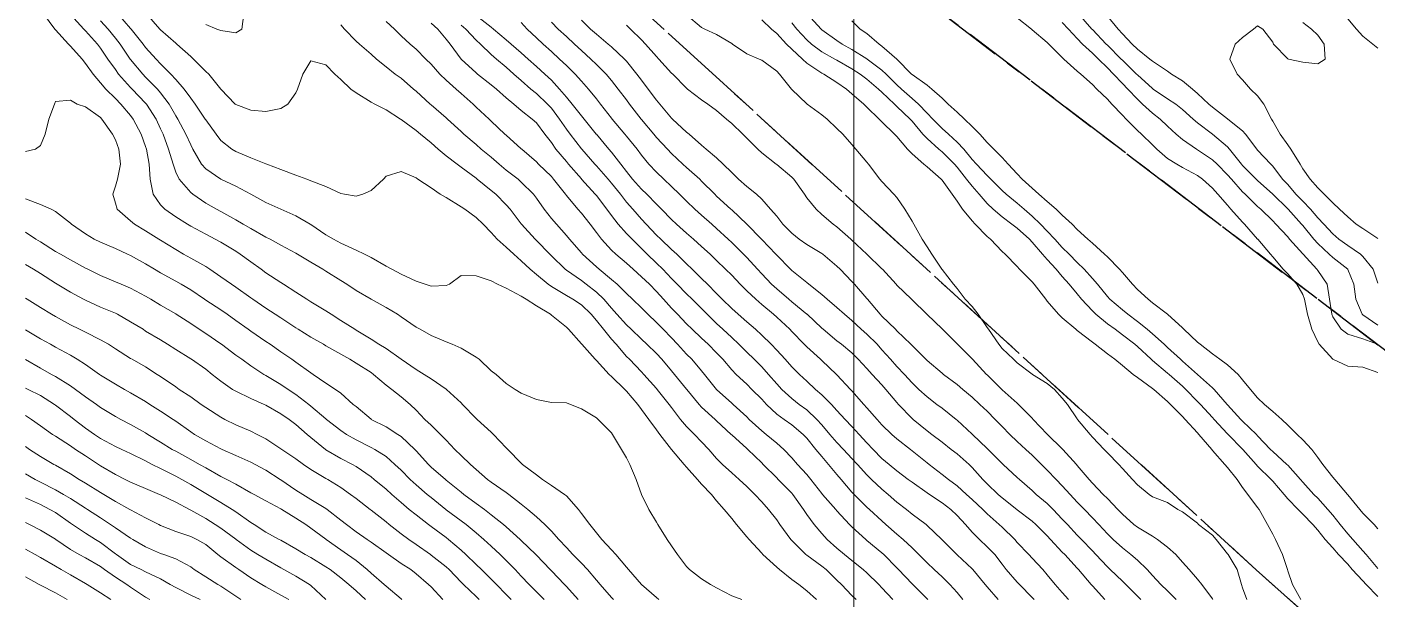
# Model space of a CAD drawing. Header units: centimetres. Extents: x 0 to 642158, y -847 to 649707.
# Drawn here: x 617139.3 to 617184.22, y 620665.27 to 620684.32 of the extents above; entities that cross this region are included whole.
import ezdxf

# ---------------------------------------------------------------- set-up
doc = ezdxf.new("R2010")
doc.units = ezdxf.units.CM
doc.header["$MEASUREMENT"] = 0
doc.linetypes.add('CENTERX2', pattern=[4, 2.5, -0.5, 0.5, -0.5])
doc.layers.add('MEV_grille', color=254, linetype='Continuous', lineweight=9)
doc.layers.add('WAL_topographie 0.5', color=253, linetype='Continuous', lineweight=20)
doc.layers.add('SPW_parcellaire cadastral', color=7, linetype='CENTERX2', lineweight=25, true_color=0xff0542)

# ---------------------------------------------------------------- blocks, each defined once
blk = doc.blocks.new('*U112')
at = {"layer": 'MEV_grille', "transparency": 33554687}
blk.add_lwpolyline([(0, 1825.476), (0, -1825.476)], dxfattribs=at)
blk = doc.blocks.new('*U113')
at = {"layer": 'MEV_grille', "color": 0, "linetype": 'ByBlock', "lineweight": -2, "transparency": 16777216}
blk.add_blockref('*U112', (1800, 0), dxfattribs=at)

msp = doc.modelspace()

# ---------------------------------------------------------------- linework, layer by layer
at = {"layer": 'SPW_parcellaire cadastral'}
for points in [[(617217.936, 620684.727), (617224.042, 620668.783), (617227.571, 620662.238), (617230.328, 620651.574), (617236.821, 620625.726), (617205.491, 620657.481), (617188.586, 620670.429), (617140.892, 620706.757), (617125.502, 620737.105), (617121.302, 620757.889), (617114.541, 620770.236), (617113.467, 620776.394), (617217.936, 620684.727)], [(617082.838, 620766.859), (617087.915, 620758.877), (617126.08, 620714.089), (617140.94, 620702.104), (617180.2, 620666.244), (617198.721, 620649.645), (617202.743, 620647.528), (617211.738, 620638.85), (617219.57, 620629.325), (617224.544, 620619.8), (617242.443, 620568.633), (617131.683, 620480.394), (616973.114, 620705.004), (617082.838, 620766.859)], [(617140.892, 620706.757), (617188.586, 620670.429), (617205.491, 620657.481), (617236.821, 620625.726), (617238.726, 620622.445), (617236.096, 620620.154), (617238.753, 620617.124), (617241.351, 620619.557), (617255.145, 620576.565), (617283.484, 620507.46), (617274.764, 620500.676), (617243.342, 620567.204), (617242.443, 620568.633), (617224.544, 620619.8), (617219.57, 620629.325), (617211.738, 620638.85), (617202.743, 620647.528), (617198.721, 620649.645), (617180.2, 620666.244), (617140.94, 620702.104)]]:
    msp.add_lwpolyline(points, dxfattribs=at)
at = {"layer": 'WAL_topographie 0.5'}
for points in [[(617139.856, 620684.75), (617140.224, 620684.25), (617140.25, 620684.22), (617140.68, 620683.75), (617140.75, 620683.684), (617141.137, 620683.25), (617141.25, 620683.105), (617141.504, 620682.75), (617141.75, 620682.463), (617141.929, 620682.25), (617142.25, 620681.932), (617142.428, 620681.75), (617142.75, 620681.367), (617142.838, 620681.25), (617143.098, 620680.75), (617143.25, 620680.341), (617143.281, 620680.25), (617143.373, 620679.75), (617143.403, 620679.25), (617143.501, 620678.75), (617143.75, 620678.395), (617143.892, 620678.25), (617144.25, 620677.996), (617144.648, 620677.75), (617144.75, 620677.689), (617145.25, 620677.413), (617145.569, 620677.25), (617145.75, 620677.152), (617146.25, 620676.847), (617146.4, 620676.75), (617146.75, 620676.495), (617147.089, 620676.25), (617147.25, 620676.135), (617147.75, 620675.809), (617147.842, 620675.75), (617148.25, 620675.481), (617148.615, 620675.25), (617148.75, 620675.168), (617149.25, 620674.861), (617149.419, 620674.75), (617149.75, 620674.545), (617150.209, 620674.25), (617150.25, 620674.225), (617150.75, 620673.916), (617151.007, 620673.75), (617151.25, 620673.605), (617151.75, 620673.25), (617151.75, 620673.25), (617152.25, 620672.913), (617152.523, 620672.75), (617152.75, 620672.602), (617153.25, 620672.259), (617153.261, 620672.25), (617153.75, 620671.801), (617153.795, 620671.75), (617154.25, 620671.278), (617154.279, 620671.25), (617154.75, 620670.821), (617154.828, 620670.75), (617155.25, 620670.302), (617155.297, 620670.25), (617155.75, 620669.789), (617155.794, 620669.75), (617156.25, 620669.4), (617156.452, 620669.25), (617156.75, 620669.049), (617157.19, 620668.75), (617157.25, 620668.701), (617157.648, 620668.25), (617157.75, 620668.114), (617158.028, 620667.75), (617158.25, 620667.468), (617158.424, 620667.25), (617158.75, 620666.902), (617158.892, 620666.75), (617159.25, 620666.328), (617159.311, 620666.25), (617159.748, 620665.75), (617159.75, 620665.748), (617160.25, 620665.321), (617160.331, 620665.25)], [(617140.75, 620684.733), (617141.191, 620684.25), (617141.25, 620684.189), (617141.644, 620683.75), (617141.75, 620683.611), (617141.998, 620683.25), (617142.25, 620682.897), (617142.352, 620682.75), (617142.75, 620682.299), (617142.799, 620682.25), (617143.25, 620681.782), (617143.277, 620681.75), (617143.597, 620681.25), (617143.75, 620680.921), (617143.829, 620680.75), (617144.014, 620680.25), (617144.162, 620679.75), (617144.25, 620679.488), (617144.361, 620679.25), (617144.75, 620678.808), (617144.821, 620678.75), (617145.25, 620678.454), (617145.606, 620678.25), (617145.75, 620678.172), (617146.25, 620677.897), (617146.491, 620677.75), (617146.75, 620677.602), (617147.25, 620677.321), (617147.395, 620677.25), (617147.75, 620677.056), (617148.25, 620676.783), (617148.302, 620676.75), (617148.75, 620676.48), (617149.151, 620676.25), (617149.25, 620676.189), (617149.75, 620675.875), (617149.942, 620675.75), (617150.25, 620675.545), (617150.75, 620675.25), (617150.75, 620675.25), (617151.25, 620674.971), (617151.625, 620674.75), (617151.75, 620674.669), (617152.25, 620674.326), (617152.383, 620674.25), (617152.75, 620674.04), (617153.25, 620673.832), (617153.445, 620673.75), (617153.75, 620673.62), (617154.25, 620673.318), (617154.347, 620673.25), (617154.75, 620672.871), (617154.918, 620672.75), (617155.25, 620672.441), (617155.551, 620672.25), (617155.75, 620672.127), (617156.25, 620671.908), (617156.75, 620671.808), (617157.25, 620671.797), (617157.386, 620671.75), (617157.75, 620671.598), (617158.25, 620671.305), (617158.308, 620671.25), (617158.75, 620670.799), (617158.78, 620670.75), (617159.083, 620670.25), (617159.25, 620669.965), (617159.358, 620669.75), (617159.568, 620669.25), (617159.75, 620668.75), (617159.75, 620668.75), (617159.995, 620668.25), (617160.25, 620667.828), (617160.288, 620667.75), (617160.602, 620667.25), (617160.75, 620667.038), (617160.948, 620666.75), (617161.25, 620666.353), (617161.35, 620666.25), (617161.75, 620665.942), (617162.05, 620665.75), (617162.25, 620665.639), (617162.75, 620665.379), (617163.088, 620665.25)], [(617141.75, 620684.522), (617142.002, 620684.25), (617142.25, 620683.946), (617142.404, 620683.75), (617142.739, 620683.25), (617142.75, 620683.235), (617143.152, 620682.75), (617143.25, 620682.651), (617143.645, 620682.25), (617143.75, 620682.123), (617144.029, 620681.75), (617144.25, 620681.358), (617144.319, 620681.25), (617144.592, 620680.75), (617144.75, 620680.394), (617144.825, 620680.25), (617145.11, 620679.75), (617145.25, 620679.591), (617145.75, 620679.25), (617145.75, 620679.25), (617146.25, 620679.02), (617146.75, 620678.753), (617146.756, 620678.75), (617147.25, 620678.473), (617147.75, 620678.252), (617147.753, 620678.25), (617148.25, 620678.03), (617148.729, 620677.75), (617148.75, 620677.737), (617149.25, 620677.393), (617149.501, 620677.25), (617149.75, 620677.117), (617150.25, 620676.887), (617150.538, 620676.75), (617150.75, 620676.639), (617151.25, 620676.356), (617151.443, 620676.25), (617151.75, 620676.088), (617152.25, 620675.848), (617152.55, 620675.75), (617152.75, 620675.683), (617153.25, 620675.711), (617153.356, 620675.75), (617153.75, 620676.039), (617154.25, 620676.034), (617154.75, 620675.865), (617154.957, 620675.75), (617155.25, 620675.615), (617155.75, 620675.35), (617155.913, 620675.25), (617156.25, 620675.033), (617156.719, 620674.75), (617156.75, 620674.725), (617157.25, 620674.317), (617157.321, 620674.25), (617157.75, 620673.767), (617157.764, 620673.75), (617158.209, 620673.25), (617158.25, 620673.211), (617158.67, 620672.75), (617158.75, 620672.679), (617159.195, 620672.25), (617159.25, 620672.193), (617159.622, 620671.75), (617159.75, 620671.576), (617159.992, 620671.25), (617160.25, 620670.901), (617160.361, 620670.75), (617160.75, 620670.25), (617160.75, 620670.25), (617161.164, 620669.75), (617161.25, 620669.654), (617161.61, 620669.25), (617161.75, 620669.088), (617162.08, 620668.75), (617162.25, 620668.539), (617162.504, 620668.25), (617162.75, 620667.948), (617162.912, 620667.75), (617163.25, 620667.343), (617163.327, 620667.25), (617163.75, 620666.793), (617163.789, 620666.75), (617164.25, 620666.331), (617164.337, 620666.25), (617164.75, 620665.918), (617164.985, 620665.75), (617165.25, 620665.537), (617165.569, 620665.25)], [(617142.329, 620684.75), (617142.75, 620684.268), (617142.765, 620684.25), (617143.164, 620683.75), (617143.25, 620683.633), (617143.597, 620683.25), (617143.75, 620683.093), (617144.091, 620682.75), (617144.25, 620682.568), (617144.531, 620682.25), (617144.75, 620681.949), (617144.898, 620681.75), (617145.235, 620681.25), (617145.25, 620681.226), (617145.594, 620680.75), (617145.75, 620680.54), (617146.121, 620680.25), (617146.25, 620680.17), (617146.75, 620679.961), (617147.25, 620679.764), (617147.286, 620679.75), (617147.75, 620679.569), (617148.25, 620679.384), (617148.618, 620679.25), (617148.75, 620679.197), (617149.25, 620679.007), (617149.75, 620678.77), (617149.864, 620678.75), (617150.25, 620678.688), (617150.474, 620678.75), (617150.75, 620678.871), (617151.168, 620679.25), (617151.25, 620679.35), (617151.75, 620679.507), (617152.25, 620679.291), (617152.302, 620679.25), (617152.75, 620678.959), (617153.053, 620678.75), (617153.25, 620678.638), (617153.75, 620678.331), (617153.873, 620678.25), (617154.25, 620677.975), (617154.478, 620677.75), (617154.75, 620677.476), (617154.95, 620677.25), (617155.25, 620676.984), (617155.501, 620676.75), (617155.75, 620676.527), (617156.046, 620676.25), (617156.25, 620676.079), (617156.642, 620675.75), (617156.75, 620675.676), (617157.25, 620675.377), (617157.469, 620675.25), (617157.75, 620675.061), (617158.073, 620674.75), (617158.25, 620674.542), (617158.481, 620674.25), (617158.75, 620673.925), (617158.907, 620673.75), (617159.25, 620673.349), (617159.348, 620673.25), (617159.75, 620672.835), (617159.829, 620672.75), (617160.25, 620672.277), (617160.273, 620672.25), (617160.675, 620671.75), (617160.75, 620671.648), (617161.045, 620671.25), (617161.25, 620671.008), (617161.513, 620670.75), (617161.75, 620670.5), (617161.984, 620670.25), (617162.25, 620669.948), (617162.446, 620669.75), (617162.75, 620669.474), (617163.004, 620669.25), (617163.25, 620669.019), (617163.525, 620668.75), (617163.75, 620668.499), (617163.977, 620668.25), (617164.25, 620667.905), (617164.352, 620667.75), (617164.721, 620667.25), (617164.75, 620667.217), (617165.22, 620666.75), (617165.25, 620666.726), (617165.75, 620666.363), (617165.888, 620666.25), (617166.25, 620665.901), (617166.4, 620665.75), (617166.75, 620665.385), (617166.892, 620665.25)], [(617143.274, 620684.75), (617143.72, 620684.25), (617143.75, 620684.218), (617144.25, 620683.783), (617144.292, 620683.75), (617144.75, 620683.335), (617144.846, 620683.25), (617145.25, 620682.838), (617145.35, 620682.75), (617145.748, 620682.25), (617145.75, 620682.247), (617146.23, 620681.75), (617146.25, 620681.732), (617146.75, 620681.552), (617147.25, 620681.507), (617147.75, 620681.607), (617147.98, 620681.75), (617148.25, 620682.127), (617148.301, 620682.25), (617148.482, 620682.75), (617148.75, 620683.185), (617149.25, 620683.059), (617149.547, 620682.75), (617149.75, 620682.568), (617150.08, 620682.25), (617150.25, 620682.121), (617150.75, 620681.819), (617150.873, 620681.75), (617151.25, 620681.556), (617151.728, 620681.25), (617151.75, 620681.236), (617152.25, 620680.868), (617152.392, 620680.75), (617152.75, 620680.457), (617152.988, 620680.25), (617153.25, 620680.028), (617153.615, 620679.75), (617153.75, 620679.648), (617154.25, 620679.281), (617154.286, 620679.25), (617154.75, 620678.876), (617154.9, 620678.75), (617155.25, 620678.398), (617155.378, 620678.25), (617155.75, 620677.763), (617155.76, 620677.75), (617156.207, 620677.25), (617156.25, 620677.207), (617156.698, 620676.75), (617156.75, 620676.7), (617157.211, 620676.25), (617157.25, 620676.219), (617157.75, 620675.87), (617157.913, 620675.75), (617158.25, 620675.491), (617158.498, 620675.25), (617158.75, 620674.95), (617158.93, 620674.75), (617159.25, 620674.4), (617159.409, 620674.25), (617159.75, 620673.92), (617159.932, 620673.75), (617160.25, 620673.439), (617160.422, 620673.25), (617160.75, 620672.868), (617160.851, 620672.75), (617161.25, 620672.26), (617161.258, 620672.25), (617161.663, 620671.75), (617161.75, 620671.654), (617162.196, 620671.25), (617162.25, 620671.2), (617162.732, 620670.75), (617162.75, 620670.732), (617163.25, 620670.277), (617163.282, 620670.25), (617163.75, 620669.802), (617163.802, 620669.75), (617164.25, 620669.298), (617164.297, 620669.25), (617164.75, 620668.791), (617164.786, 620668.75), (617165.137, 620668.25), (617165.25, 620668.082), (617165.499, 620667.75), (617165.75, 620667.455), (617165.93, 620667.25), (617166.25, 620666.961), (617166.505, 620666.75), (617166.75, 620666.549), (617167.125, 620666.25), (617167.25, 620666.137), (617167.642, 620665.75), (617167.75, 620665.64), (617168.117, 620665.25)], [(617145.25, 620684.403), (617145.619, 620684.25), (617145.75, 620684.195), (617146.25, 620684.119), (617146.448, 620684.25), (617146.519, 620684.75)], [(617151.25, 620684.504), (617151.527, 620684.25), (617151.75, 620684.027), (617152.05, 620683.75), (617152.25, 620683.576), (617152.57, 620683.25), (617152.75, 620683.075), (617153.037, 620682.75), (617153.25, 620682.544), (617153.577, 620682.25), (617153.75, 620682.098), (617154.146, 620681.75), (617154.25, 620681.651), (617154.683, 620681.25), (617154.75, 620681.184), (617155.207, 620680.75), (617155.25, 620680.712), (617155.75, 620680.265), (617155.765, 620680.25), (617156.25, 620679.827), (617156.325, 620679.75), (617156.75, 620679.333), (617156.823, 620679.25), (617157.215, 620678.75), (617157.25, 620678.706), (617157.635, 620678.25), (617157.75, 620678.119), (617158.038, 620677.75), (617158.25, 620677.473), (617158.421, 620677.25), (617158.75, 620676.888), (617158.896, 620676.75), (617159.25, 620676.45), (617159.472, 620676.25), (617159.75, 620676.002), (617160.013, 620675.75), (617160.25, 620675.511), (617160.483, 620675.25), (617160.75, 620674.957), (617160.95, 620674.75), (617161.25, 620674.436), (617161.437, 620674.25), (617161.75, 620673.951), (617161.97, 620673.75), (617162.25, 620673.468), (617162.454, 620673.25), (617162.75, 620672.896), (617162.895, 620672.75), (617163.25, 620672.424), (617163.423, 620672.25), (617163.75, 620671.919), (617163.904, 620671.75), (617164.25, 620671.424), (617164.493, 620671.25), (617164.75, 620671.07), (617165.127, 620670.75), (617165.25, 620670.621), (617165.551, 620670.25), (617165.75, 620670.011), (617165.976, 620669.75), (617166.25, 620669.415), (617166.39, 620669.25), (617166.75, 620668.831), (617166.826, 620668.75), (617167.25, 620668.326), (617167.335, 620668.25), (617167.75, 620667.866), (617167.88, 620667.75), (617168.25, 620667.429), (617168.456, 620667.25), (617168.75, 620666.972), (617168.973, 620666.75), (617169.25, 620666.472), (617169.489, 620666.25), (617169.75, 620666.003), (617170.012, 620665.75), (617170.25, 620665.481), (617170.439, 620665.25)], [(617152.75, 620684.442), (617152.977, 620684.25), (617153.25, 620683.917), (617153.388, 620683.75), (617153.749, 620683.25), (617153.75, 620683.248), (617154.25, 620682.786), (617154.294, 620682.75), (617154.75, 620682.391), (617154.919, 620682.25), (617155.25, 620681.963), (617155.501, 620681.75), (617155.75, 620681.537), (617156.113, 620681.25), (617156.25, 620681.12), (617156.531, 620680.75), (617156.75, 620680.469), (617156.897, 620680.25), (617157.25, 620679.838), (617157.324, 620679.75), (617157.75, 620679.256), (617157.756, 620679.25), (617158.21, 620678.75), (617158.25, 620678.703), (617158.6, 620678.25), (617158.75, 620678.041), (617158.971, 620677.75), (617159.25, 620677.443), (617159.435, 620677.25), (617159.75, 620676.944), (617159.94, 620676.75), (617160.25, 620676.45), (617160.458, 620676.25), (617160.75, 620675.946), (617160.94, 620675.75), (617161.25, 620675.431), (617161.44, 620675.25), (617161.75, 620674.942), (617161.933, 620674.75), (617162.25, 620674.444), (617162.46, 620674.25), (617162.75, 620673.975), (617162.987, 620673.75), (617163.25, 620673.487), (617163.501, 620673.25), (617163.75, 620673.004), (617163.977, 620672.75), (617164.25, 620672.43), (617164.414, 620672.25), (617164.75, 620671.945), (617164.999, 620671.75), (617165.25, 620671.565), (617165.585, 620671.25), (617165.75, 620671.066), (617166.017, 620670.75), (617166.25, 620670.476), (617166.465, 620670.25), (617166.75, 620669.945), (617166.932, 620669.75), (617167.25, 620669.401), (617167.403, 620669.25), (617167.75, 620668.928), (617167.959, 620668.75), (617168.25, 620668.495), (617168.561, 620668.25), (617168.75, 620668.097), (617169.218, 620667.75), (617169.25, 620667.721), (617169.738, 620667.25), (617169.75, 620667.239), (617170.237, 620666.75), (617170.25, 620666.738), (617170.75, 620666.273), (617170.773, 620666.25), (617171.187, 620665.75), (617171.25, 620665.671), (617171.611, 620665.25)], [(617154.25, 620684.695), (617154.75, 620684.313), (617154.821, 620684.25), (617155.25, 620683.893), (617155.414, 620683.75), (617155.75, 620683.461), (617155.98, 620683.25), (617156.25, 620683.003), (617156.53, 620682.75), (617156.75, 620682.542), (617157.024, 620682.25), (617157.25, 620681.98), (617157.44, 620681.75), (617157.75, 620681.354), (617157.836, 620681.25), (617158.245, 620680.75), (617158.25, 620680.744), (617158.662, 620680.25), (617158.75, 620680.147), (617159.061, 620679.75), (617159.25, 620679.5), (617159.45, 620679.25), (617159.75, 620678.917), (617159.926, 620678.75), (617160.25, 620678.421), (617160.42, 620678.25), (617160.75, 620677.909), (617160.916, 620677.75), (617161.25, 620677.447), (617161.481, 620677.25), (617161.75, 620677.009), (617162.032, 620676.75), (617162.25, 620676.537), (617162.542, 620676.25), (617162.75, 620676.047), (617163.033, 620675.75), (617163.25, 620675.535), (617163.55, 620675.25), (617163.75, 620675.08), (617164.145, 620674.75), (617164.25, 620674.655), (617164.685, 620674.25), (617164.75, 620674.181), (617165.161, 620673.75), (617165.25, 620673.661), (617165.705, 620673.25), (617165.75, 620673.209), (617166.232, 620672.75), (617166.25, 620672.732), (617166.703, 620672.25), (617166.75, 620672.198), (617167.15, 620671.75), (617167.25, 620671.636), (617167.587, 620671.25), (617167.75, 620671.069), (617168.076, 620670.75), (617168.25, 620670.6), (617168.695, 620670.25), (617168.75, 620670.208), (617169.25, 620669.801), (617169.315, 620669.75), (617169.75, 620669.417), (617169.966, 620669.25), (617170.25, 620669.038), (617170.562, 620668.75), (617170.75, 620668.581), (617171.101, 620668.25), (617171.25, 620668.099), (617171.652, 620667.75), (617171.75, 620667.657), (617172.169, 620667.25), (617172.25, 620667.154), (617172.64, 620666.75), (617172.75, 620666.632), (617173.1, 620666.25), (617173.25, 620666.075), (617173.516, 620665.75), (617173.75, 620665.485), (617173.958, 620665.25)], [(617155.75, 620684.471), (617155.942, 620684.25), (617156.25, 620683.958), (617156.472, 620683.75), (617156.75, 620683.5), (617157.026, 620683.25), (617157.25, 620683.04), (617157.544, 620682.75), (617157.75, 620682.516), (617157.983, 620682.25), (617158.25, 620681.923), (617158.386, 620681.75), (617158.75, 620681.279), (617158.773, 620681.25), (617159.193, 620680.75), (617159.25, 620680.681), (617159.602, 620680.25), (617159.75, 620680.045), (617159.991, 620679.75), (617160.25, 620679.477), (617160.487, 620679.25), (617160.75, 620679.002), (617161.016, 620678.75), (617161.25, 620678.52), (617161.527, 620678.25), (617161.75, 620678.051), (617162.086, 620677.75), (617162.25, 620677.608), (617162.634, 620677.25), (617162.75, 620677.138), (617163.145, 620676.75), (617163.25, 620676.642), (617163.609, 620676.25), (617163.75, 620676.095), (617164.077, 620675.75), (617164.25, 620675.594), (617164.646, 620675.25), (617164.75, 620675.163), (617165.25, 620674.755), (617165.256, 620674.75), (617165.75, 620674.284), (617165.79, 620674.25), (617166.25, 620673.868), (617166.408, 620673.75), (617166.75, 620673.466), (617166.963, 620673.25), (617167.25, 620672.942), (617167.421, 620672.75), (617167.75, 620672.398), (617167.88, 620672.25), (617168.25, 620671.808), (617168.3, 620671.75), (617168.75, 620671.282), (617168.788, 620671.25), (617169.25, 620670.872), (617169.412, 620670.75), (617169.75, 620670.488), (617170.052, 620670.25), (617170.25, 620670.103), (617170.646, 620669.75), (617170.75, 620669.65), (617171.111, 620669.25), (617171.25, 620669.107), (617171.615, 620668.75), (617171.75, 620668.633), (617172.241, 620668.25), (617172.25, 620668.243), (617172.75, 620667.858), (617172.87, 620667.75), (617173.25, 620667.371), (617173.362, 620667.25), (617173.75, 620666.833), (617173.83, 620666.75), (617174.25, 620666.297), (617174.294, 620666.25), (617174.713, 620665.75), (617174.75, 620665.705), (617175.162, 620665.25)], [(617156.75, 620684.476), (617156.981, 620684.25), (617157.25, 620683.999), (617157.516, 620683.75), (617157.75, 620683.533), (617158.068, 620683.25), (617158.25, 620683.07), (617158.569, 620682.75), (617158.75, 620682.534), (617158.978, 620682.25), (617159.25, 620681.888), (617159.351, 620681.75), (617159.74, 620681.25), (617159.75, 620681.239), (617160.159, 620680.75), (617160.25, 620680.641), (617160.61, 620680.25), (617160.75, 620680.105), (617161.126, 620679.75), (617161.25, 620679.638), (617161.686, 620679.25), (617161.75, 620679.188), (617162.184, 620678.75), (617162.25, 620678.686), (617162.724, 620678.25), (617162.75, 620678.227), (617163.25, 620677.75), (617163.25, 620677.75), (617163.74, 620677.25), (617163.75, 620677.24), (617164.222, 620676.75), (617164.25, 620676.719), (617164.707, 620676.25), (617164.75, 620676.207), (617165.25, 620675.806), (617165.319, 620675.75), (617165.75, 620675.407), (617165.923, 620675.25), (617166.25, 620674.978), (617166.502, 620674.75), (617166.75, 620674.544), (617167.063, 620674.25), (617167.25, 620674.087), (617167.586, 620673.75), (617167.75, 620673.563), (617168.029, 620673.25), (617168.25, 620673.006), (617168.501, 620672.75), (617168.75, 620672.472), (617168.981, 620672.25), (617169.25, 620671.998), (617169.576, 620671.75), (617169.75, 620671.624), (617170.224, 620671.25), (617170.25, 620671.228), (617170.75, 620670.759), (617170.76, 620670.75), (617171.25, 620670.282), (617171.282, 620670.25), (617171.75, 620669.784), (617171.787, 620669.75), (617172.25, 620669.318), (617172.324, 620669.25), (617172.75, 620668.876), (617172.885, 620668.75), (617173.25, 620668.444), (617173.444, 620668.25), (617173.75, 620667.928), (617173.919, 620667.75), (617174.25, 620667.399), (617174.388, 620667.25), (617174.75, 620666.871), (617174.865, 620666.75), (617175.25, 620666.34), (617175.344, 620666.25), (617175.75, 620665.857), (617175.861, 620665.75), (617176.25, 620665.366), (617176.361, 620665.25)], [(617157.75, 620684.539), (617158.054, 620684.25), (617158.25, 620684.077), (617158.638, 620683.75), (617158.75, 620683.654), (617159.183, 620683.25), (617159.25, 620683.177), (617159.596, 620682.75), (617159.75, 620682.541), (617159.975, 620682.25), (617160.25, 620681.877), (617160.356, 620681.75), (617160.75, 620681.281), (617160.784, 620681.25), (617161.25, 620680.817), (617161.331, 620680.75), (617161.75, 620680.382), (617161.906, 620680.25), (617162.25, 620679.964), (617162.47, 620679.75), (617162.75, 620679.47), (617162.981, 620679.25), (617163.25, 620679.008), (617163.573, 620678.75), (617163.75, 620678.58), (617164.046, 620678.25), (617164.25, 620678.012), (617164.449, 620677.75), (617164.75, 620677.45), (617164.996, 620677.25), (617165.25, 620677.069), (617165.75, 620676.776), (617165.786, 620676.75), (617166.25, 620676.354), (617166.357, 620676.25), (617166.75, 620675.84), (617166.833, 620675.75), (617167.25, 620675.271), (617167.268, 620675.25), (617167.693, 620674.75), (617167.75, 620674.691), (617168.202, 620674.25), (617168.25, 620674.201), (617168.708, 620673.75), (617168.75, 620673.708), (617169.209, 620673.25), (617169.25, 620673.212), (617169.75, 620672.788), (617169.8, 620672.75), (617170.25, 620672.415), (617170.444, 620672.25), (617170.75, 620671.989), (617171.007, 620671.75), (617171.25, 620671.522), (617171.519, 620671.25), (617171.75, 620671.017), (617172.009, 620670.75), (617172.25, 620670.514), (617172.536, 620670.25), (617172.75, 620670.057), (617173.063, 620669.75), (617173.25, 620669.564), (617173.545, 620669.25), (617173.75, 620669.038), (617174.007, 620668.75), (617174.25, 620668.494), (617174.487, 620668.25), (617174.75, 620667.974), (617174.961, 620667.75), (617175.25, 620667.436), (617175.443, 620667.25), (617175.75, 620666.967), (617176.032, 620666.75), (617176.25, 620666.557), (617176.57, 620666.25), (617176.75, 620666.056), (617177.033, 620665.75), (617177.25, 620665.54), (617177.541, 620665.25)], [(617161.25, 620684.723), (617161.75, 620684.301), (617161.855, 620684.25), (617162.25, 620684.063), (617162.75, 620683.77), (617162.782, 620683.75), (617163.25, 620683.42), (617163.669, 620683.25), (617163.75, 620683.211), (617164.25, 620682.842), (617164.337, 620682.75), (617164.742, 620682.25), (617164.75, 620682.24), (617165.25, 620681.755), (617165.258, 620681.75), (617165.75, 620681.393), (617165.932, 620681.25), (617166.25, 620680.942), (617166.449, 620680.75), (617166.75, 620680.403), (617166.882, 620680.25), (617167.25, 620679.81), (617167.301, 620679.75), (617167.682, 620679.25), (617167.75, 620679.167), (617168.143, 620678.75), (617168.25, 620678.635), (617168.508, 620678.25), (617168.75, 620677.852), (617168.805, 620677.75), (617169.083, 620677.25), (617169.25, 620676.993), (617169.405, 620676.75), (617169.747, 620676.25), (617169.75, 620676.246), (617170.132, 620675.75), (617170.25, 620675.608), (617170.522, 620675.25), (617170.75, 620675.006), (617170.953, 620674.75), (617171.25, 620674.311), (617171.291, 620674.25), (617171.641, 620673.75), (617171.75, 620673.613), (617172.122, 620673.25), (617172.25, 620673.131), (617172.75, 620672.756), (617172.758, 620672.75), (617173.25, 620672.44), (617173.49, 620672.25), (617173.75, 620671.951), (617173.922, 620671.75), (617174.25, 620671.264), (617174.261, 620671.25), (617174.674, 620670.75), (617174.75, 620670.657), (617175.147, 620670.25), (617175.25, 620670.141), (617175.629, 620669.75), (617175.75, 620669.619), (617176.083, 620669.25), (617176.25, 620669.068), (617176.638, 620668.75), (617176.75, 620668.67), (617177.25, 620668.486), (617177.59, 620668.25), (617177.75, 620668.167), (617178.25, 620667.79), (617178.287, 620667.75), (617178.75, 620667.392), (617178.87, 620667.25), (617179.25, 620666.777), (617179.268, 620666.75), (617179.567, 620666.25), (617179.71, 620665.75), (617179.75, 620665.643), (617179.888, 620665.25)], [(617163.75, 620684.553), (617164.079, 620684.25), (617164.25, 620684.098), (617164.57, 620683.75), (617164.75, 620683.578), (617165.111, 620683.25), (617165.25, 620683.117), (617165.75, 620682.782), (617165.811, 620682.75), (617166.25, 620682.472), (617166.572, 620682.25), (617166.75, 620682.095), (617167.142, 620681.75), (617167.25, 620681.644), (617167.658, 620681.25), (617167.75, 620681.158), (617168.169, 620680.75), (617168.25, 620680.665), (617168.603, 620680.25), (617168.75, 620680.098), (617169.143, 620679.75), (617169.25, 620679.656), (617169.723, 620679.25), (617169.75, 620679.221), (617170.087, 620678.75), (617170.25, 620678.519), (617170.434, 620678.25), (617170.75, 620677.859), (617170.849, 620677.75), (617171.25, 620677.341), (617171.358, 620677.25), (617171.75, 620676.846), (617171.854, 620676.75), (617172.25, 620676.337), (617172.33, 620676.25), (617172.75, 620675.825), (617172.815, 620675.75), (617173.198, 620675.25), (617173.25, 620675.184), (617173.623, 620674.75), (617173.75, 620674.633), (617174.199, 620674.25), (617174.25, 620674.209), (617174.75, 620673.816), (617174.841, 620673.75), (617175.25, 620673.438), (617175.498, 620673.25), (617175.75, 620673.042), (617176.105, 620672.75), (617176.25, 620672.641), (617176.75, 620672.282), (617176.792, 620672.25), (617177.25, 620671.85), (617177.354, 620671.75), (617177.75, 620671.35), (617177.843, 620671.25), (617178.25, 620670.798), (617178.293, 620670.75), (617178.724, 620670.25), (617178.75, 620670.217), (617179.161, 620669.75), (617179.25, 620669.643), (617179.568, 620669.25), (617179.75, 620668.983), (617179.928, 620668.75), (617180.25, 620668.313), (617180.295, 620668.25), (617180.583, 620667.75), (617180.75, 620667.425), (617180.848, 620667.25), (617181.078, 620666.75), (617181.24, 620666.25), (617181.25, 620666.205), (617181.411, 620665.75), (617181.69, 620665.25)], [(617164.75, 620684.456), (617164.918, 620684.25), (617165.25, 620683.891), (617165.407, 620683.75), (617165.75, 620683.495), (617166.182, 620683.25), (617166.25, 620683.211), (617166.75, 620682.928), (617167.027, 620682.75), (617167.25, 620682.579), (617167.638, 620682.25), (617167.75, 620682.145), (617168.165, 620681.75), (617168.25, 620681.671), (617168.69, 620681.25), (617168.75, 620681.183), (617169.111, 620680.75), (617169.25, 620680.601), (617169.646, 620680.25), (617169.75, 620680.164), (617170.158, 620679.75), (617170.25, 620679.644), (617170.566, 620679.25), (617170.75, 620679.014), (617170.984, 620678.75), (617171.25, 620678.436), (617171.448, 620678.25), (617171.75, 620677.99), (617172.075, 620677.75), (617172.25, 620677.613), (617172.658, 620677.25), (617172.75, 620677.155), (617173.093, 620676.75), (617173.25, 620676.573), (617173.543, 620676.25), (617173.75, 620676.011), (617173.979, 620675.75), (617174.25, 620675.426), (617174.392, 620675.25), (617174.75, 620674.864), (617174.864, 620674.75), (617175.25, 620674.436), (617175.507, 620674.25), (617175.75, 620674.067), (617176.161, 620673.75), (617176.25, 620673.675), (617176.711, 620673.25), (617176.75, 620673.216), (617177.25, 620672.794), (617177.302, 620672.75), (617177.75, 620672.354), (617177.859, 620672.25), (617178.25, 620671.848), (617178.346, 620671.75), (617178.75, 620671.311), (617178.804, 620671.25), (617179.25, 620670.767), (617179.267, 620670.75), (617179.75, 620670.254), (617179.753, 620670.25), (617180.198, 620669.75), (617180.25, 620669.691), (617180.701, 620669.25), (617180.75, 620669.196), (617181.136, 620668.75), (617181.25, 620668.606), (617181.594, 620668.25), (617181.75, 620668.091), (617182.082, 620667.75), (617182.25, 620667.557), (617182.498, 620667.25), (617182.75, 620666.973), (617182.945, 620666.75), (617183.25, 620666.425), (617183.4, 620666.25), (617183.75, 620665.869), (617183.858, 620665.75), (617184.25, 620665.35)], [(617165.258, 620684.75), (617165.724, 620684.25), (617165.75, 620684.227), (617166.25, 620683.871), (617166.425, 620683.75), (617166.75, 620683.573), (617167.25, 620683.257), (617167.259, 620683.25), (617167.75, 620682.882), (617167.89, 620682.75), (617168.25, 620682.395), (617168.403, 620682.25), (617168.75, 620681.938), (617168.962, 620681.75), (617169.25, 620681.448), (617169.443, 620681.25), (617169.75, 620680.939), (617169.959, 620680.75), (617170.25, 620680.486), (617170.47, 620680.25), (617170.75, 620679.909), (617170.897, 620679.75), (617171.25, 620679.376), (617171.374, 620679.25), (617171.75, 620678.867), (617171.877, 620678.75), (617172.25, 620678.448), (617172.481, 620678.25), (617172.75, 620678.021), (617173.029, 620677.75), (617173.25, 620677.515), (617173.499, 620677.25), (617173.75, 620676.974), (617173.976, 620676.75), (617174.25, 620676.472), (617174.479, 620676.25), (617174.75, 620675.946), (617174.923, 620675.75), (617175.25, 620675.342), (617175.333, 620675.25), (617175.75, 620674.9), (617175.933, 620674.75), (617176.25, 620674.511), (617176.576, 620674.25), (617176.75, 620674.104), (617177.143, 620673.75), (617177.25, 620673.649), (617177.679, 620673.25), (617177.75, 620673.189), (617178.249, 620672.75), (617178.25, 620672.749), (617178.75, 620672.299), (617178.801, 620672.25), (617179.24, 620671.75), (617179.25, 620671.739), (617179.691, 620671.25), (617179.75, 620671.191), (617180.208, 620670.75), (617180.25, 620670.706), (617180.683, 620670.25), (617180.75, 620670.181), (617181.223, 620669.75), (617181.25, 620669.724), (617181.673, 620669.25), (617181.75, 620669.16), (617182.119, 620668.75), (617182.25, 620668.622), (617182.586, 620668.25), (617182.75, 620668.056), (617182.995, 620667.75), (617183.25, 620667.442), (617183.419, 620667.25), (617183.75, 620666.874), (617183.856, 620666.75), (617184.25, 620666.279)], [(617166.75, 620684.527), (617167.028, 620684.25), (617167.25, 620684.098), (617167.653, 620683.75), (617167.75, 620683.684), (617168.245, 620683.25), (617168.25, 620683.245), (617168.738, 620682.75), (617168.75, 620682.739), (617169.25, 620682.38), (617169.409, 620682.25), (617169.75, 620681.948), (617169.956, 620681.75), (617170.25, 620681.481), (617170.493, 620681.25), (617170.75, 620681.006), (617171.007, 620680.75), (617171.25, 620680.474), (617171.471, 620680.25), (617171.75, 620679.972), (617171.95, 620679.75), (617172.25, 620679.423), (617172.414, 620679.25), (617172.75, 620678.953), (617172.972, 620678.75), (617173.25, 620678.506), (617173.542, 620678.25), (617173.75, 620678.049), (617174.076, 620677.75), (617174.25, 620677.577), (617174.6, 620677.25), (617174.75, 620677.115), (617175.155, 620676.75), (617175.25, 620676.661), (617175.657, 620676.25), (617175.75, 620676.136), (617176.081, 620675.75), (617176.25, 620675.579), (617176.602, 620675.25), (617176.75, 620675.134), (617177.25, 620674.75), (617177.25, 620674.75), (617177.75, 620674.297), (617177.796, 620674.25), (617178.25, 620673.823), (617178.333, 620673.75), (617178.75, 620673.437), (617178.993, 620673.25), (617179.25, 620673.068), (617179.6, 620672.75), (617179.75, 620672.567), (617180.009, 620672.25), (617180.25, 620671.962), (617180.483, 620671.75), (617180.75, 620671.516), (617181.052, 620671.25), (617181.25, 620671.062), (617181.562, 620670.75), (617181.75, 620670.571), (617182.05, 620670.25), (617182.25, 620669.983), (617182.424, 620669.75), (617182.75, 620669.324), (617182.821, 620669.25), (617183.24, 620668.75), (617183.25, 620668.736), (617183.655, 620668.25), (617183.75, 620668.132), (617184.123, 620667.75), (617184.25, 620667.602)], [(617172.25, 620684.625), (617172.725, 620684.25), (617172.75, 620684.226), (617173.25, 620683.805), (617173.307, 620683.75), (617173.75, 620683.297), (617173.799, 620683.25), (617174.25, 620682.849), (617174.367, 620682.75), (617174.75, 620682.403), (617174.9, 620682.25), (617175.25, 620681.913), (617175.399, 620681.75), (617175.75, 620681.384), (617175.874, 620681.25), (617176.25, 620680.875), (617176.381, 620680.75), (617176.75, 620680.394), (617176.897, 620680.25), (617177.25, 620679.939), (617177.565, 620679.75), (617177.75, 620679.642), (617178.25, 620679.37), (617178.419, 620679.25), (617178.75, 620678.947), (617178.93, 620678.75), (617179.25, 620678.382), (617179.363, 620678.25), (617179.75, 620677.817), (617179.812, 620677.75), (617180.25, 620677.253), (617180.253, 620677.25), (617180.682, 620676.75), (617180.75, 620676.663), (617181.098, 620676.25), (617181.25, 620676.1), (617181.55, 620675.75), (617181.75, 620675.408), (617181.805, 620675.25), (617181.912, 620674.75), (617182.049, 620674.25), (617182.25, 620673.831), (617182.296, 620673.75), (617182.75, 620673.251), (617182.754, 620673.25), (617183.25, 620673.023), (617183.75, 620672.991), (617184.25, 620672.808)], [(617173.75, 620684.471), (617173.957, 620684.25), (617174.25, 620683.936), (617174.426, 620683.75), (617174.75, 620683.446), (617174.952, 620683.25), (617175.25, 620682.961), (617175.455, 620682.75), (617175.75, 620682.431), (617175.926, 620682.25), (617176.25, 620681.908), (617176.42, 620681.75), (617176.75, 620681.442), (617177.001, 620681.25), (617177.25, 620681.017), (617177.539, 620680.75), (617177.75, 620680.571), (617178.211, 620680.25), (617178.25, 620680.227), (617178.75, 620679.893), (617178.899, 620679.75), (617179.25, 620679.399), (617179.378, 620679.25), (617179.75, 620678.829), (617179.832, 620678.75), (617180.25, 620678.343), (617180.356, 620678.25), (617180.75, 620677.86), (617180.857, 620677.75), (617181.25, 620677.326), (617181.315, 620677.25), (617181.75, 620676.761), (617181.759, 620676.75), (617182.219, 620676.25), (617182.25, 620676.204), (617182.559, 620675.75), (617182.638, 620675.25), (617182.715, 620674.75), (617182.75, 620674.664), (617183.025, 620674.25), (617183.25, 620674.083), (617183.75, 620673.929), (617184.235, 620673.75)], [(617174.286, 620684.75), (617174.732, 620684.25), (617174.75, 620684.231), (617175.207, 620683.75), (617175.25, 620683.708), (617175.708, 620683.25), (617175.75, 620683.207), (617176.224, 620682.75), (617176.25, 620682.723), (617176.75, 620682.269), (617176.776, 620682.25), (617177.25, 620681.93), (617177.524, 620681.75), (617177.75, 620681.574), (617178.104, 620681.25), (617178.25, 620681.126), (617178.748, 620680.75), (617178.75, 620680.749), (617179.25, 620680.324), (617179.316, 620680.25), (617179.71, 620679.75), (617179.75, 620679.703), (617180.198, 620679.25), (617180.25, 620679.2), (617180.75, 620678.751), (617180.751, 620678.75), (617181.25, 620678.266), (617181.266, 620678.25), (617181.708, 620677.75), (617181.75, 620677.702), (617182.123, 620677.25), (617182.25, 620677.108), (617182.632, 620676.75), (617182.75, 620676.644), (617183.247, 620676.25), (617183.25, 620676.245), (617183.453, 620675.75), (617183.513, 620675.25), (617183.726, 620674.75), (617183.75, 620674.73), (617184.25, 620674.386)], [(617175.25, 620684.68), (617175.608, 620684.25), (617175.75, 620684.092), (617176.071, 620683.75), (617176.25, 620683.581), (617176.664, 620683.25), (617176.75, 620683.18), (617177.25, 620682.844), (617177.386, 620682.75), (617177.75, 620682.527), (617178.077, 620682.25), (617178.25, 620682.099), (617178.625, 620681.75), (617178.75, 620681.644), (617179.25, 620681.258), (617179.26, 620681.25), (617179.75, 620680.856), (617179.843, 620680.75), (617180.224, 620680.25), (617180.25, 620680.22), (617180.685, 620679.75), (617180.75, 620679.684), (617181.082, 620679.25), (617181.25, 620679.067), (617181.523, 620678.75), (617181.75, 620678.512), (617182.003, 620678.25), (617182.25, 620677.964), (617182.45, 620677.75), (617182.75, 620677.426), (617182.954, 620677.25), (617183.25, 620677.037), (617183.677, 620676.75), (617183.75, 620676.678), (617184.093, 620676.25), (617184.25, 620675.782)], [(617181.75, 620684.47), (617182.047, 620684.25), (617182.25, 620684.049), (617182.463, 620683.75), (617182.5, 620683.25), (617182.25, 620683.093), (617181.75, 620683.144), (617181.278, 620683.25), (617181.25, 620683.258), (617180.772, 620683.75), (617180.75, 620683.815), (617180.427, 620684.25), (617180.25, 620684.354), (617180.116, 620684.25), (617179.75, 620683.972), (617179.505, 620683.75), (617179.329, 620683.25), (617179.573, 620682.75), (617179.75, 620682.552), (617180.012, 620682.25), (617180.25, 620682.023), (617180.457, 620681.75), (617180.714, 620681.25), (617180.75, 620681.184), (617181.002, 620680.75), (617181.25, 620680.389), (617181.352, 620680.25), (617181.66, 620679.75), (617181.75, 620679.599), (617181.998, 620679.25), (617182.25, 620678.966), (617182.459, 620678.75), (617182.75, 620678.465), (617182.977, 620678.25), (617183.25, 620677.996), (617183.53, 620677.75), (617183.75, 620677.604), (617184.25, 620677.271)], [(617183.25, 620684.585), (617183.542, 620684.25), (617183.75, 620684.017), (617184.08, 620683.75), (617184.25, 620683.617)], [(617149.75, 620684.393), (617149.867, 620684.25), (617150.25, 620683.847), (617150.364, 620683.75), (617150.75, 620683.413), (617150.931, 620683.25), (617151.25, 620682.987), (617151.551, 620682.75), (617151.75, 620682.608), (617152.162, 620682.25), (617152.25, 620682.176), (617152.72, 620681.75), (617152.75, 620681.725), (617153.25, 620681.295), (617153.299, 620681.25), (617153.75, 620680.84), (617153.843, 620680.75), (617154.25, 620680.4), (617154.419, 620680.25), (617154.75, 620679.977), (617155.017, 620679.75), (617155.25, 620679.552), (617155.64, 620679.25), (617155.75, 620679.155), (617156.154, 620678.75), (617156.25, 620678.621), (617156.51, 620678.25), (617156.75, 620677.943), (617156.917, 620677.75), (617157.25, 620677.378), (617157.358, 620677.25), (617157.75, 620676.791), (617157.783, 620676.75), (617158.25, 620676.328), (617158.337, 620676.25), (617158.75, 620675.913), (617158.938, 620675.75), (617159.25, 620675.437), (617159.447, 620675.25), (617159.75, 620674.962), (617159.964, 620674.75), (617160.25, 620674.481), (617160.472, 620674.25), (617160.75, 620673.962), (617160.949, 620673.75), (617161.25, 620673.421), (617161.423, 620673.25), (617161.75, 620672.87), (617161.846, 620672.75), (617162.244, 620672.25), (617162.25, 620672.243), (617162.75, 620671.795), (617162.803, 620671.75), (617163.25, 620671.337), (617163.334, 620671.25), (617163.75, 620670.864), (617163.897, 620670.75), (617164.25, 620670.459), (617164.489, 620670.25), (617164.75, 620669.971), (617164.94, 620669.75), (617165.25, 620669.409), (617165.382, 620669.25), (617165.75, 620668.781), (617165.775, 620668.75), (617166.21, 620668.25), (617166.25, 620668.203), (617166.669, 620667.75), (617166.75, 620667.669), (617167.212, 620667.25), (617167.25, 620667.22), (617167.75, 620666.803), (617167.81, 620666.75), (617168.25, 620666.305), (617168.302, 620666.25), (617168.75, 620665.776), (617168.775, 620665.75), (617169.25, 620665.275), (617169.274, 620665.25)], [(617153.75, 620684.373), (617153.901, 620684.25), (617154.25, 620683.882), (617154.39, 620683.75), (617154.75, 620683.396), (617154.924, 620683.25), (617155.25, 620682.976), (617155.505, 620682.75), (617155.75, 620682.533), (617156.068, 620682.25), (617156.25, 620682.1), (617156.616, 620681.75), (617156.75, 620681.609), (617157.026, 620681.25), (617157.25, 620680.916), (617157.374, 620680.75), (617157.75, 620680.263), (617157.761, 620680.25), (617158.198, 620679.75), (617158.25, 620679.693), (617158.639, 620679.25), (617158.75, 620679.121), (617159.047, 620678.75), (617159.25, 620678.487), (617159.459, 620678.25), (617159.75, 620677.92), (617159.908, 620677.75), (617160.25, 620677.388), (617160.39, 620677.25), (617160.75, 620676.909), (617160.926, 620676.75), (617161.25, 620676.431), (617161.432, 620676.25), (617161.75, 620675.942), (617161.948, 620675.75), (617162.25, 620675.44), (617162.438, 620675.25), (617162.75, 620674.942), (617162.965, 620674.75), (617163.25, 620674.502), (617163.543, 620674.25), (617163.75, 620674.059), (617164.058, 620673.75), (617164.25, 620673.551), (617164.525, 620673.25), (617164.75, 620672.995), (617165.004, 620672.75), (617165.25, 620672.523), (617165.541, 620672.25), (617165.75, 620672.07), (617166.067, 620671.75), (617166.25, 620671.551), (617166.528, 620671.25), (617166.75, 620671.009), (617166.986, 620670.75), (617167.25, 620670.468), (617167.457, 620670.25), (617167.75, 620669.951), (617167.991, 620669.75), (617168.25, 620669.533), (617168.625, 620669.25), (617168.75, 620669.154), (617169.25, 620668.807), (617169.333, 620668.75), (617169.75, 620668.47), (617170.036, 620668.25), (617170.25, 620668.048), (617170.53, 620667.75), (617170.75, 620667.498), (617170.992, 620667.25), (617171.25, 620667.011), (617171.503, 620666.75), (617171.75, 620666.431), (617171.886, 620666.25), (617172.25, 620665.83), (617172.329, 620665.75), (617172.75, 620665.323), (617172.813, 620665.25)], [(617159.25, 620684.383), (617159.378, 620684.25), (617159.75, 620683.887), (617159.879, 620683.75), (617160.25, 620683.33), (617160.324, 620683.25), (617160.75, 620682.784), (617160.788, 620682.75), (617161.25, 620682.279), (617161.283, 620682.25), (617161.75, 620681.888), (617161.952, 620681.75), (617162.25, 620681.54), (617162.58, 620681.25), (617162.75, 620681.103), (617163.118, 620680.75), (617163.25, 620680.618), (617163.618, 620680.25), (617163.75, 620680.128), (617164.226, 620679.75), (617164.25, 620679.733), (617164.75, 620679.318), (617164.816, 620679.25), (617165.175, 620678.75), (617165.25, 620678.632), (617165.563, 620678.25), (617165.75, 620678.078), (617166.121, 620677.75), (617166.25, 620677.657), (617166.71, 620677.25), (617166.75, 620677.215), (617167.25, 620676.752), (617167.252, 620676.75), (617167.75, 620676.267), (617167.766, 620676.25), (617168.219, 620675.75), (617168.25, 620675.717), (617168.732, 620675.25), (617168.75, 620675.233), (617169.246, 620674.75), (617169.25, 620674.746), (617169.75, 620674.267), (617169.769, 620674.25), (617170.25, 620673.769), (617170.267, 620673.75), (617170.75, 620673.263), (617170.761, 620673.25), (617171.229, 620672.75), (617171.25, 620672.729), (617171.734, 620672.25), (617171.75, 620672.234), (617172.25, 620671.785), (617172.293, 620671.75), (617172.75, 620671.291), (617172.785, 620671.25), (617173.25, 620670.758), (617173.258, 620670.75), (617173.75, 620670.27), (617173.769, 620670.25), (617174.219, 620669.75), (617174.25, 620669.714), (617174.639, 620669.25), (617174.75, 620669.125), (617175.113, 620668.75), (617175.25, 620668.613), (617175.6, 620668.25), (617175.75, 620668.092), (617176.135, 620667.75), (617176.25, 620667.663), (617176.75, 620667.359), (617176.919, 620667.25), (617177.25, 620666.991), (617177.525, 620666.75), (617177.75, 620666.497), (617177.972, 620666.25), (617178.25, 620665.927), (617178.397, 620665.75), (617178.75, 620665.269), (617178.762, 620665.25)], [(617139.25, 620680.167), (617139.588, 620680.25), (617139.75, 620680.368), (617139.905, 620680.75), (617140.029, 620681.25), (617140.214, 620681.75), (617140.25, 620681.836), (617140.75, 620681.876), (617140.974, 620681.75), (617141.25, 620681.659), (617141.75, 620681.298), (617141.796, 620681.25), (617142.15, 620680.75), (617142.25, 620680.555), (617142.359, 620680.25), (617142.411, 620679.75), (617142.31, 620679.25), (617142.25, 620679.014), (617142.155, 620678.75), (617142.25, 620678.445), (617142.304, 620678.25), (617142.75, 620677.858), (617142.88, 620677.75), (617143.25, 620677.524), (617143.691, 620677.25), (617143.75, 620677.214), (617144.25, 620676.904), (617144.51, 620676.75), (617144.75, 620676.618), (617145.25, 620676.341), (617145.391, 620676.25), (617145.75, 620676.002), (617146.108, 620675.75), (617146.25, 620675.653), (617146.75, 620675.295), (617146.814, 620675.25), (617147.25, 620674.954), (617147.562, 620674.75), (617147.75, 620674.63), (617148.25, 620674.297), (617148.324, 620674.25), (617148.75, 620673.985), (617149.166, 620673.75), (617149.25, 620673.701), (617149.75, 620673.417), (617150.039, 620673.25), (617150.25, 620673.121), (617150.75, 620672.806), (617150.829, 620672.75), (617151.25, 620672.393), (617151.437, 620672.25), (617151.75, 620671.998), (617152.053, 620671.75), (617152.25, 620671.556), (617152.545, 620671.25), (617152.75, 620671.058), (617153.06, 620670.75), (617153.25, 620670.553), (617153.535, 620670.25), (617153.75, 620670.043), (617154.057, 620669.75), (617154.25, 620669.576), (617154.626, 620669.25), (617154.75, 620669.159), (617155.25, 620668.812), (617155.331, 620668.75), (617155.75, 620668.426), (617155.964, 620668.25), (617156.25, 620668.002), (617156.533, 620667.75), (617156.75, 620667.532), (617156.999, 620667.25), (617157.25, 620666.984), (617157.469, 620666.75), (617157.75, 620666.46), (617157.947, 620666.25), (617158.25, 620665.894), (617158.374, 620665.75), (617158.75, 620665.322), (617158.819, 620665.25)], [(617139.25, 620678.597), (617139.75, 620678.407), (617140.11, 620678.25), (617140.25, 620678.177), (617140.75, 620677.784), (617140.785, 620677.75), (617141.25, 620677.424), (617141.542, 620677.25), (617141.75, 620677.148), (617142.25, 620676.938), (617142.648, 620676.75), (617142.75, 620676.704), (617143.25, 620676.427), (617143.546, 620676.25), (617143.75, 620676.131), (617144.25, 620675.854), (617144.437, 620675.75), (617144.75, 620675.559), (617145.207, 620675.25), (617145.25, 620675.222), (617145.75, 620674.899), (617145.965, 620674.75), (617146.25, 620674.548), (617146.664, 620674.25), (617146.75, 620674.186), (617147.25, 620673.847), (617147.395, 620673.75), (617147.75, 620673.501), (617148.115, 620673.25), (617148.25, 620673.159), (617148.75, 620672.795), (617148.821, 620672.75), (617149.25, 620672.456), (617149.566, 620672.25), (617149.75, 620672.119), (617150.158, 620671.75), (617150.25, 620671.676), (617150.75, 620671.255), (617150.758, 620671.25), (617151.25, 620671.006), (617151.645, 620670.75), (617151.75, 620670.68), (617152.205, 620670.25), (617152.25, 620670.2), (617152.657, 620669.75), (617152.75, 620669.661), (617153.223, 620669.25), (617153.25, 620669.228), (617153.75, 620668.824), (617153.841, 620668.75), (617154.25, 620668.447), (617154.52, 620668.25), (617154.75, 620668.073), (617155.155, 620667.75), (617155.25, 620667.667), (617155.711, 620667.25), (617155.75, 620667.214), (617156.232, 620666.75), (617156.25, 620666.731), (617156.708, 620666.25), (617156.75, 620666.206), (617157.187, 620665.75), (617157.25, 620665.685), (617157.647, 620665.25)], [(617139.25, 620677.481), (617139.599, 620677.25), (617139.75, 620677.158), (617140.25, 620676.846), (617140.414, 620676.75), (617140.75, 620676.562), (617141.25, 620676.289), (617141.328, 620676.25), (617141.75, 620676.039), (617142.25, 620675.826), (617142.433, 620675.75), (617142.75, 620675.618), (617143.25, 620675.351), (617143.421, 620675.25), (617143.75, 620675.056), (617144.25, 620674.762), (617144.269, 620674.75), (617144.75, 620674.44), (617145.037, 620674.25), (617145.25, 620674.107), (617145.75, 620673.77), (617145.777, 620673.75), (617146.25, 620673.393), (617146.447, 620673.25), (617146.75, 620673.038), (617147.185, 620672.75), (617147.25, 620672.712), (617147.75, 620672.411), (617147.988, 620672.25), (617148.25, 620672.081), (617148.677, 620671.75), (617148.75, 620671.688), (617149.25, 620671.268), (617149.273, 620671.25), (617149.75, 620670.879), (617149.937, 620670.75), (617150.25, 620670.572), (617150.75, 620670.316), (617150.876, 620670.25), (617151.25, 620670.01), (617151.54, 620669.75), (617151.75, 620669.557), (617152.054, 620669.25), (617152.25, 620669.073), (617152.623, 620668.75), (617152.75, 620668.643), (617153.238, 620668.25), (617153.25, 620668.241), (617153.75, 620667.872), (617153.91, 620667.75), (617154.25, 620667.467), (617154.504, 620667.25), (617154.75, 620667.027), (617155.046, 620666.75), (617155.25, 620666.548), (617155.547, 620666.25), (617155.75, 620666.032), (617156.01, 620665.75), (617156.25, 620665.509), (617156.511, 620665.25)], [(617139.25, 620676.405), (617139.524, 620676.25), (617139.75, 620676.111), (617140.25, 620675.785), (617140.307, 620675.75), (617140.75, 620675.481), (617141.187, 620675.25), (617141.25, 620675.217), (617141.75, 620674.989), (617142.25, 620674.782), (617142.313, 620674.75), (617142.75, 620674.502), (617143.164, 620674.25), (617143.25, 620674.193), (617143.75, 620673.894), (617143.981, 620673.75), (617144.25, 620673.577), (617144.75, 620673.266), (617144.776, 620673.25), (617145.25, 620672.922), (617145.466, 620672.75), (617145.75, 620672.524), (617146.144, 620672.25), (617146.25, 620672.187), (617146.75, 620671.949), (617147.191, 620671.75), (617147.25, 620671.723), (617147.75, 620671.439), (617148.021, 620671.25), (617148.25, 620671.074), (617148.622, 620670.75), (617148.75, 620670.649), (617149.231, 620670.25), (617149.25, 620670.236), (617149.75, 620669.943), (617150.137, 620669.75), (617150.25, 620669.684), (617150.75, 620669.334), (617150.855, 620669.25), (617151.25, 620668.921), (617151.444, 620668.75), (617151.75, 620668.483), (617152.021, 620668.25), (617152.25, 620668.068), (617152.667, 620667.75), (617152.75, 620667.688), (617153.25, 620667.314), (617153.331, 620667.25), (617153.75, 620666.895), (617153.908, 620666.75), (617154.25, 620666.419), (617154.427, 620666.25), (617154.75, 620665.93), (617154.925, 620665.75), (617155.25, 620665.423), (617155.416, 620665.25)], [(617139.25, 620675.286), (617139.306, 620675.25), (617139.75, 620674.975), (617140.117, 620674.75), (617140.25, 620674.674), (617140.75, 620674.404), (617141.052, 620674.25), (617141.25, 620674.149), (617141.75, 620673.901), (617142.012, 620673.75), (617142.25, 620673.599), (617142.75, 620673.281), (617142.801, 620673.25), (617143.25, 620672.996), (617143.639, 620672.75), (617143.75, 620672.676), (617144.25, 620672.33), (617144.367, 620672.25), (617144.75, 620671.999), (617145.097, 620671.75), (617145.25, 620671.641), (617145.75, 620671.322), (617145.889, 620671.25), (617146.25, 620671.072), (617146.75, 620670.857), (617146.962, 620670.75), (617147.25, 620670.606), (617147.75, 620670.274), (617147.785, 620670.25), (617148.25, 620669.939), (617148.508, 620669.75), (617148.75, 620669.579), (617149.25, 620669.28), (617149.307, 620669.25), (617149.75, 620668.986), (617150.071, 620668.75), (617150.25, 620668.612), (617150.724, 620668.25), (617150.75, 620668.231), (617151.25, 620667.836), (617151.355, 620667.75), (617151.75, 620667.443), (617152.011, 620667.25), (617152.25, 620667.086), (617152.725, 620666.75), (617152.75, 620666.733), (617153.25, 620666.342), (617153.349, 620666.25), (617153.75, 620665.828), (617153.827, 620665.75), (617154.25, 620665.348), (617154.353, 620665.25)], [(617139.25, 620674.229), (617139.75, 620673.931), (617140.08, 620673.75), (617140.25, 620673.657), (617140.75, 620673.383), (617140.973, 620673.25), (617141.25, 620673.072), (617141.716, 620672.75), (617141.75, 620672.727), (617142.25, 620672.418), (617142.544, 620672.25), (617142.75, 620672.136), (617143.25, 620671.84), (617143.389, 620671.75), (617143.75, 620671.525), (617144.168, 620671.25), (617144.25, 620671.194), (617144.75, 620670.834), (617144.878, 620670.75), (617145.25, 620670.54), (617145.75, 620670.27), (617145.793, 620670.25), (617146.25, 620670.044), (617146.75, 620669.829), (617146.895, 620669.75), (617147.25, 620669.554), (617147.732, 620669.25), (617147.75, 620669.239), (617148.25, 620668.897), (617148.479, 620668.75), (617148.75, 620668.584), (617149.25, 620668.277), (617149.287, 620668.25), (617149.75, 620667.891), (617149.929, 620667.75), (617150.25, 620667.51), (617150.621, 620667.25), (617150.75, 620667.164), (617151.25, 620666.805), (617151.329, 620666.75), (617151.75, 620666.455), (617152.07, 620666.25), (617152.25, 620666.11), (617152.667, 620665.75), (617152.75, 620665.668), (617153.14, 620665.25)], [(617139.25, 620673.24), (617139.75, 620672.952), (617140.117, 620672.75), (617140.25, 620672.678), (617140.75, 620672.363), (617140.912, 620672.25), (617141.25, 620672.004), (617141.612, 620671.75), (617141.75, 620671.65), (617142.25, 620671.345), (617142.426, 620671.25), (617142.75, 620671.083), (617143.25, 620670.798), (617143.324, 620670.75), (617143.75, 620670.492), (617144.132, 620670.25), (617144.25, 620670.186), (617144.75, 620669.919), (617145.046, 620669.75), (617145.25, 620669.631), (617145.75, 620669.352), (617145.95, 620669.25), (617146.25, 620669.089), (617146.75, 620668.809), (617146.861, 620668.75), (617147.25, 620668.541), (617147.75, 620668.268), (617147.779, 620668.25), (617148.25, 620667.96), (617148.576, 620667.75), (617148.75, 620667.63), (617149.25, 620667.259), (617149.261, 620667.25), (617149.75, 620666.904), (617149.968, 620666.75), (617150.25, 620666.545), (617150.621, 620666.25), (617150.75, 620666.132), (617151.188, 620665.75), (617151.25, 620665.697), (617151.75, 620665.271), (617151.774, 620665.25)], [(617139.25, 620672.294), (617139.337, 620672.25), (617139.75, 620672.042), (617140.219, 620671.75), (617140.25, 620671.728), (617140.75, 620671.342), (617140.867, 620671.25), (617141.25, 620670.959), (617141.544, 620670.75), (617141.75, 620670.616), (617142.25, 620670.347), (617142.454, 620670.25), (617142.75, 620670.11), (617143.25, 620669.865), (617143.47, 620669.75), (617143.75, 620669.612), (617144.25, 620669.363), (617144.455, 620669.25), (617144.75, 620669.081), (617145.25, 620668.781), (617145.304, 620668.75), (617145.75, 620668.487), (617146.127, 620668.25), (617146.25, 620668.17), (617146.75, 620667.818), (617146.857, 620667.75), (617147.25, 620667.494), (617147.697, 620667.25), (617147.75, 620667.223), (617148.25, 620666.939), (617148.558, 620666.75), (617148.75, 620666.648), (617149.25, 620666.344), (617149.389, 620666.25), (617149.75, 620665.969), (617150.011, 620665.75), (617150.25, 620665.538), (617150.57, 620665.25)], [(617139.25, 620671.384), (617139.457, 620671.25), (617139.75, 620671.039), (617140.155, 620670.75), (617140.25, 620670.688), (617140.75, 620670.367), (617140.921, 620670.25), (617141.25, 620670.033), (617141.684, 620669.75), (617141.75, 620669.707), (617142.25, 620669.41), (617142.574, 620669.25), (617142.75, 620669.162), (617143.25, 620668.944), (617143.711, 620668.75), (617143.75, 620668.733), (617144.25, 620668.494), (617144.706, 620668.25), (617144.75, 620668.227), (617145.25, 620667.947), (617145.569, 620667.75), (617145.75, 620667.63), (617146.25, 620667.256), (617146.258, 620667.25), (617146.75, 620666.891), (617146.984, 620666.75), (617147.25, 620666.59), (617147.75, 620666.302), (617147.845, 620666.25), (617148.25, 620666.033), (617148.706, 620665.75), (617148.75, 620665.718), (617149.246, 620665.25)], [(617139.25, 620670.348), (617139.389, 620670.25), (617139.75, 620670.017), (617140.198, 620669.75), (617140.25, 620669.721), (617140.75, 620669.435), (617141.042, 620669.25), (617141.25, 620669.127), (617141.75, 620668.816), (617141.859, 620668.75), (617142.25, 620668.515), (617142.721, 620668.25), (617142.75, 620668.233), (617143.25, 620667.967), (617143.694, 620667.75), (617143.75, 620667.721), (617144.25, 620667.517), (617144.75, 620667.348), (617144.949, 620667.25), (617145.25, 620667.078), (617145.658, 620666.75), (617145.75, 620666.675), (617146.25, 620666.314), (617146.348, 620666.25), (617146.75, 620665.974), (617147.114, 620665.75), (617147.25, 620665.672), (617147.75, 620665.4), (617148.012, 620665.25)], [(617139.25, 620669.441), (617139.57, 620669.25), (617139.75, 620669.156), (617140.25, 620668.903), (617140.522, 620668.75), (617140.75, 620668.615), (617141.25, 620668.291), (617141.315, 620668.25), (617141.75, 620667.967), (617142.086, 620667.75), (617142.25, 620667.639), (617142.75, 620667.293), (617142.819, 620667.25), (617143.25, 620667.001), (617143.75, 620666.785), (617143.857, 620666.75), (617144.25, 620666.608), (617144.75, 620666.339), (617144.868, 620666.25), (617145.25, 620666.009), (617145.654, 620665.75), (617145.75, 620665.696), (617146.25, 620665.361), (617146.42, 620665.25)], [(617139.25, 620668.633), (617139.75, 620668.412), (617140.068, 620668.25), (617140.25, 620668.144), (617140.75, 620667.797), (617140.818, 620667.75), (617141.25, 620667.463), (617141.587, 620667.25), (617141.75, 620667.151), (617142.25, 620666.772), (617142.28, 620666.75), (617142.75, 620666.417), (617143.101, 620666.25), (617143.25, 620666.177), (617143.75, 620665.938), (617144.072, 620665.75), (617144.25, 620665.649), (617144.75, 620665.399), (617145.064, 620665.25)], [(617139.25, 620667.816), (617139.389, 620667.75), (617139.75, 620667.562), (617140.25, 620667.256), (617140.258, 620667.25), (617140.75, 620666.921), (617141.042, 620666.75), (617141.25, 620666.634), (617141.75, 620666.351), (617141.886, 620666.25), (617142.25, 620665.999), (617142.623, 620665.75), (617142.75, 620665.657), (617143.25, 620665.334), (617143.394, 620665.25)], [(617139.25, 620666.931), (617139.57, 620666.75), (617139.75, 620666.646), (617140.25, 620666.365), (617140.445, 620666.25), (617140.75, 620666.07), (617141.25, 620665.779), (617141.304, 620665.75), (617141.75, 620665.473), (617142.097, 620665.25)], [(617139.25, 620666.001), (617139.705, 620665.75), (617139.75, 620665.728), (617140.25, 620665.476), (617140.634, 620665.25)]]:
    msp.add_lwpolyline(points, dxfattribs=at)

# ---------------------------------------------------------------- block references
at = {"layer": 'MEV_grille', "transparency": 33554687}
msp.add_blockref('*U113', (615366.814, 620593.644), dxfattribs=at)

doc.saveas('drawing.dxf')
